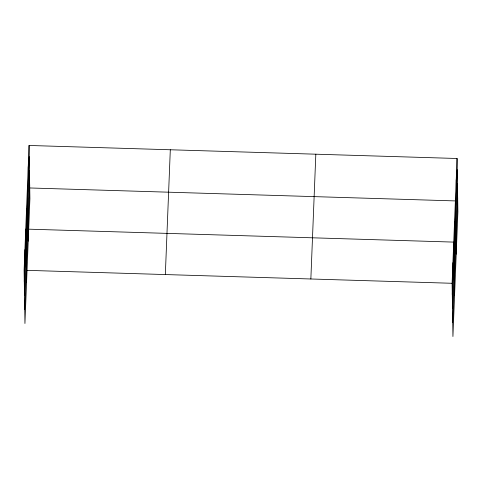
<?xml version="1.0" encoding="UTF-8"?>
<svg xmlns="http://www.w3.org/2000/svg" width="482" height="482" viewBox="0 0 482 482"><rect width="100%" height="100%" fill="white"/><g stroke="black" fill="none" stroke-linecap="round" stroke-linejoin="round"><path stroke-width="0.72" d="M29.071 145.468L24.1 270.257L24.937 323.506L29.908 198.717L29.071 145.468L457.063 158.494L457.9 211.743L452.929 336.532L452.092 283.283L457.063 158.494M24.275 281.524L29.245 156.734M24.492 295.376L29.468 170.586M24.721 309.649L29.691 184.859M165.338 274.553L170.309 149.763M310.854 278.988L315.824 154.198M452.267 294.55L457.243 169.76M452.49 308.402L457.46 183.612M452.712 322.681L457.683 197.891M29.589 187.962L455.376 200.922L456.207 254.171M28.685 229.167L453.731 242.103L454.568 295.352M27.04 270.348L452.092 283.283M456.219 179.708L456.394 190.974M454.55 221.515L454.731 232.776M452.911 262.696L453.092 273.957M28.227 166.682L28.402 177.948M27.384 187.896L28.215 241.145M26.558 208.483L26.739 219.75M25.739 229.077L26.576 282.325M24.919 249.664L25.1 260.931"/></g></svg>
